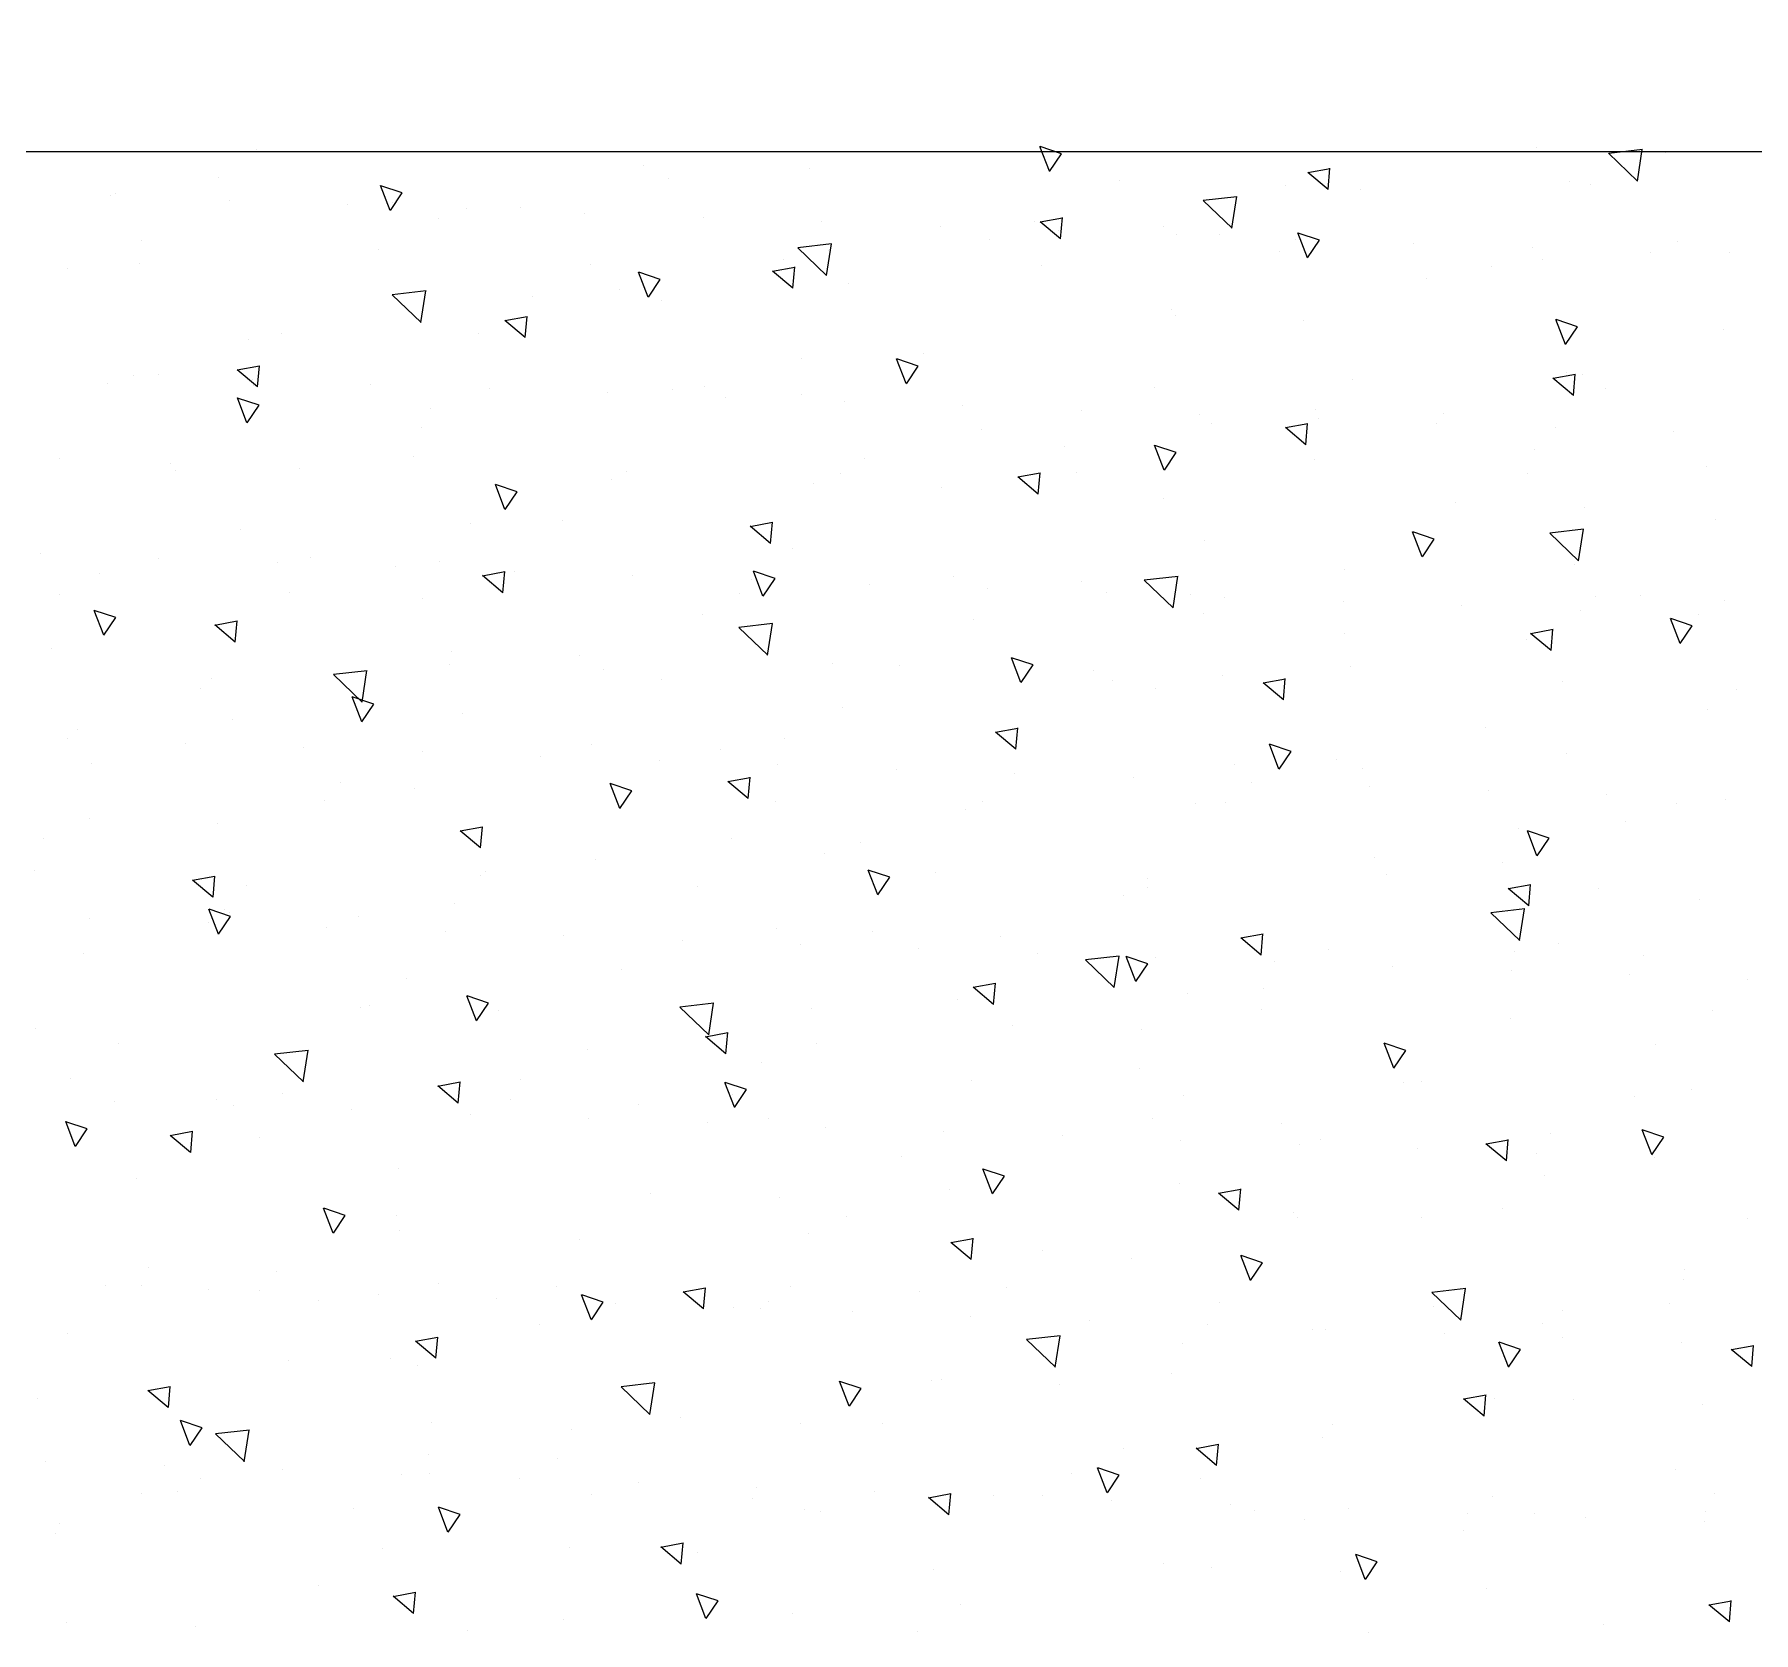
# Model space of a CAD drawing. Header units: metres. Extents: x 530959 to 531458, y 2674234 to 2674577.
# Drawn here: x 531147.409 to 531148.023, y 2674389.751 to 2674390.322 of the extents above; entities that cross this region are included whole.
import ezdxf

# ---------------------------------------------------------------- set-up
doc = ezdxf.new("R2010")
doc.units = ezdxf.units.M
doc.layers.add('300mm Hume Pipe', color=74, linetype='Continuous')
doc.layers.add('IDT', color=7, linetype='Continuous')

# ---------------------------------------------------------------- blocks, each defined once
blk = doc.blocks.new('IDT')
at = {"layer": 'IDT', "color": 8, "linetype": 'Continuous'}
for p, q in [((28.13304, 16.90782), (28.13238, 16.90023)), ((28.13305, 16.90782), (28.14034, 16.90169)), ((28.17804, 16.90874), (28.17804, 16.90874)), ((28.26189, 16.91156), (28.26189, 16.91156)), ((28.4227, 16.91119), (28.4227, 16.91119)), ((28.58352, 16.91081), (28.58352, 16.91081)), ((28.68055, 16.90953), (28.68055, 16.90953)), ((28.72645, 16.90791), (28.72645, 16.90791)), ((28.13235, 16.90038), (28.14031, 16.90184)), ((28.40742, 16.90179), (28.40742, 16.90179)), ((28.46742, 16.90477), (28.46742, 16.90477)), ((28.49831, 16.90667), (28.49405, 16.90036)), ((28.49836, 16.90665), (28.50177, 16.89776)), ((28.54938, 16.90682), (28.54938, 16.90682)), ((28.60271, 16.90483), (28.60205, 16.89724)), ((28.60272, 16.90483), (28.61001, 16.89871)), ((28.21985, 16.89595), (28.21985, 16.89595)), ((28.49405, 16.90036), (28.50173, 16.89778)), ((28.60202, 16.89739), (28.60998, 16.89886)), ((28.63679, 16.89484), (28.63679, 16.89484)), ((28.26299, 16.89267), (28.25873, 16.88635)), ((28.26304, 16.89265), (28.26645, 16.88375)), ((28.27189, 16.89002), (28.27189, 16.89002)), ((28.41706, 16.88902), (28.41706, 16.88902)), ((28.25873, 16.88635), (28.26641, 16.88378)), ((28.3178, 16.8884), (28.3178, 16.8884)), ((28.33511, 16.88697), (28.33511, 16.88697)), ((28.50126, 16.88307), (28.50126, 16.88307)), ((28.50719, 16.88721), (28.50652, 16.87962)), ((28.50719, 16.88721), (28.51449, 16.88109)), ((28.50649, 16.87977), (28.51445, 16.88124)), ((28.54717, 16.88145), (28.54717, 16.88145)), ((28.61394, 16.88155), (28.61394, 16.88155)), ((28.14209, 16.87211), (28.14209, 16.87211)), ((28.18437, 16.87057), (28.18437, 16.87057)), ((28.22813, 16.87533), (28.22813, 16.87533)), ((28.28475, 16.87122), (28.28475, 16.87122)), ((28.59041, 16.87577), (28.58615, 16.86946)), ((28.59046, 16.87575), (28.59387, 16.86686)), ((28.72919, 16.87257), (28.72919, 16.87257)), ((28.73064, 16.87612), (28.73064, 16.87612)), ((28.14166, 16.8683), (28.14166, 16.8683)), ((28.20279, 16.86917), (28.20279, 16.86917)), ((28.22665, 16.86903), (28.22665, 16.86903)), ((28.26893, 16.86748), (28.26893, 16.86748)), ((28.30248, 16.86793), (28.30248, 16.86793)), ((28.3112, 16.86594), (28.3112, 16.86594)), ((28.35348, 16.86439), (28.35348, 16.86439)), ((28.41166, 16.86959), (28.41099, 16.862)), ((28.41166, 16.86959), (28.41896, 16.86347)), ((28.45751, 16.86838), (28.45751, 16.86838)), ((28.4633, 16.86756), (28.4633, 16.86756)), ((28.58615, 16.86946), (28.59382, 16.86688)), ((28.62412, 16.86718), (28.62412, 16.86718)), ((28.13851, 16.86194), (28.13851, 16.86194)), ((28.21744, 16.86306), (28.21744, 16.86306)), ((28.35509, 16.86177), (28.35082, 16.85545)), ((28.35513, 16.86175), (28.35855, 16.85285)), ((28.37826, 16.86269), (28.37826, 16.86269)), ((28.39576, 16.86285), (28.39576, 16.86285)), ((28.41097, 16.86215), (28.41893, 16.86362)), ((28.43804, 16.8613), (28.43804, 16.8613)), ((28.48031, 16.85976), (28.48031, 16.85976)), ((28.48162, 16.86375), (28.48162, 16.86375)), ((28.52259, 16.85822), (28.52259, 16.85822)), ((28.53908, 16.86231), (28.53908, 16.86231)), ((28.68688, 16.86143), (28.68688, 16.86143)), ((28.6999, 16.86194), (28.6999, 16.86194)), ((28.15243, 16.85342), (28.15243, 16.85342)), ((28.31613, 16.85197), (28.31547, 16.84438)), ((28.31613, 16.85197), (28.32343, 16.84584)), ((28.32198, 16.85661), (28.32198, 16.85661)), ((28.35082, 16.85545), (28.3585, 16.85288)), ((28.36789, 16.85499), (28.36789, 16.85499)), ((28.56487, 16.85667), (28.56487, 16.85667)), ((28.59688, 16.85477), (28.59688, 16.85477)), ((28.60715, 16.85513), (28.60715, 16.85513)), ((28.64942, 16.85358), (28.64942, 16.85358)), ((28.67883, 16.85682), (28.67883, 16.85682)), ((28.6917, 16.85204), (28.6917, 16.85204)), ((28.31544, 16.84453), (28.3234, 16.846)), ((28.3493, 16.84595), (28.3493, 16.84595)), ((28.55136, 16.84966), (28.55136, 16.84966)), ((28.59726, 16.84804), (28.59726, 16.84804)), ((28.66315, 16.85064), (28.6614, 16.83934)), ((28.6631, 16.85061), (28.67341, 16.84072)), ((28.73398, 16.85049), (28.73398, 16.85049)), ((28.27822, 16.84192), (28.27822, 16.84192)), ((28.66135, 16.83935), (28.67341, 16.84075)), ((28.6825, 16.84487), (28.67824, 16.83856)), ((28.68255, 16.84485), (28.68596, 16.83596)), ((28.2206, 16.83435), (28.21994, 16.82675)), ((28.2206, 16.83435), (28.2279, 16.82822)), ((28.2746, 16.8375), (28.2746, 16.8375)), ((28.43542, 16.83712), (28.43542, 16.83712)), ((28.46456, 16.83697), (28.46456, 16.83697)), ((28.5076, 16.83497), (28.5076, 16.83497)), ((28.51842, 16.8338), (28.51667, 16.8225)), ((28.51837, 16.83378), (28.52868, 16.82388)), ((28.54652, 16.83902), (28.54652, 16.83902)), ((28.59624, 16.83675), (28.59624, 16.83675)), ((28.67824, 16.83856), (28.68591, 16.83598)), ((28.1427, 16.83015), (28.1427, 16.83015)), ((28.1886, 16.82853), (28.1886, 16.82853)), ((28.21699, 16.82816), (28.21699, 16.82816)), ((28.21991, 16.82691), (28.22787, 16.82837)), ((28.44718, 16.83087), (28.44292, 16.82455)), ((28.44723, 16.83084), (28.45064, 16.82195)), ((28.69027, 16.83136), (28.68961, 16.82377)), ((28.69028, 16.83136), (28.69757, 16.82524)), ((28.73697, 16.82802), (28.73697, 16.82802)), ((28.37207, 16.8232), (28.37207, 16.8232)), ((28.4142, 16.82122), (28.4142, 16.82122)), ((28.41798, 16.82158), (28.41798, 16.82158)), ((28.44292, 16.82455), (28.45059, 16.82198)), ((28.51661, 16.82251), (28.52868, 16.82392)), ((28.68958, 16.82392), (28.69754, 16.82539)), ((28.12507, 16.81672), (28.12441, 16.80913)), ((28.12508, 16.81672), (28.13237, 16.8106)), ((28.21186, 16.81686), (28.2076, 16.81054)), ((28.21191, 16.81684), (28.21532, 16.80795)), ((28.33224, 16.81918), (28.33224, 16.81918)), ((28.37369, 16.81696), (28.37193, 16.80567)), ((28.37364, 16.81694), (28.38395, 16.80705)), ((28.60145, 16.81625), (28.60145, 16.81625)), ((28.12438, 16.80928), (28.13234, 16.81075)), ((28.2076, 16.81055), (28.21527, 16.80797)), ((28.59475, 16.81374), (28.59408, 16.80615)), ((28.59475, 16.81374), (28.60205, 16.80762)), ((28.61107, 16.81375), (28.61107, 16.81375)), ((28.64735, 16.81463), (28.64735, 16.81463)), ((28.15023, 16.80797), (28.15023, 16.80797)), ((28.1925, 16.80642), (28.1925, 16.80642)), ((28.23478, 16.80488), (28.23478, 16.80488)), ((28.27706, 16.80333), (28.27706, 16.80333)), ((28.28188, 16.80342), (28.28188, 16.80342)), ((28.32831, 16.80851), (28.32831, 16.80851)), ((28.37188, 16.80568), (28.38394, 16.80708)), ((28.59405, 16.8063), (28.60201, 16.80777)), ((28.72633, 16.80477), (28.72633, 16.80477)), ((28.19279, 16.79674), (28.19279, 16.79674)), ((28.19993, 16.80138), (28.19993, 16.80138)), ((28.22895, 16.80012), (28.2272, 16.78883)), ((28.2289, 16.8001), (28.23921, 16.79021)), ((28.31934, 16.80179), (28.31934, 16.80179)), ((28.36161, 16.80024), (28.36161, 16.80024)), ((28.40389, 16.7987), (28.40389, 16.7987)), ((28.44617, 16.79716), (28.44617, 16.79716)), ((28.53927, 16.79997), (28.53501, 16.79365)), ((28.53932, 16.79994), (28.54274, 16.79105)), ((28.55769, 16.80156), (28.55769, 16.80156)), ((28.15438, 16.79424), (28.15438, 16.79424)), ((28.23869, 16.79512), (28.23869, 16.79512)), ((28.3152, 16.79386), (28.3152, 16.79386)), ((28.47602, 16.79349), (28.47602, 16.79349)), ((28.47876, 16.79596), (28.47876, 16.79596)), ((28.48845, 16.79561), (28.48845, 16.79561)), ((28.49922, 16.79612), (28.49855, 16.78853)), ((28.49922, 16.79612), (28.50652, 16.79)), ((28.53072, 16.79407), (28.53072, 16.79407)), ((28.53501, 16.79365), (28.54269, 16.79107)), ((28.573, 16.79252), (28.573, 16.79252)), ((28.61528, 16.79098), (28.61528, 16.79098)), ((28.63683, 16.79312), (28.63683, 16.79312)), ((28.14957, 16.78563), (28.14957, 16.78563)), ((28.22715, 16.78884), (28.23921, 16.79024)), ((28.23015, 16.789), (28.23015, 16.789)), ((28.30395, 16.78596), (28.29969, 16.77964)), ((28.304, 16.78594), (28.30742, 16.77705)), ((28.39097, 16.78862), (28.39097, 16.78862)), ((28.42216, 16.78979), (28.42216, 16.78979)), ((28.46807, 16.78817), (28.46807, 16.78817)), ((28.49852, 16.78868), (28.50649, 16.79015)), ((28.55179, 16.78825), (28.55179, 16.78825)), ((28.59401, 16.78698), (28.59401, 16.78698)), ((28.65756, 16.78943), (28.65756, 16.78943)), ((28.67597, 16.78902), (28.67597, 16.78902)), ((28.69983, 16.78789), (28.69983, 16.78789)), ((28.71261, 16.78787), (28.71261, 16.78787)), ((28.14903, 16.78205), (28.14903, 16.78205)), ((28.29969, 16.77964), (28.30737, 16.77707)), ((28.40369, 16.7785), (28.40302, 16.77091)), ((28.40369, 16.7785), (28.41099, 16.77237)), ((28.65154, 16.78284), (28.65154, 16.78284)), ((28.69744, 16.78122), (28.69744, 16.78122)), ((28.34644, 16.77816), (28.34644, 16.77816)), ((28.3784, 16.7751), (28.3784, 16.7751)), ((28.403, 16.77106), (28.41096, 16.77252)), ((28.4617, 16.76918), (28.4617, 16.76918)), ((28.54365, 16.77122), (28.54365, 16.77122)), ((28.60778, 16.76815), (28.60778, 16.76815)), ((28.63137, 16.76907), (28.62711, 16.76275)), ((28.63142, 16.76904), (28.63483, 16.76015)), ((28.12649, 16.76381), (28.12649, 16.76381)), ((28.21412, 16.76036), (28.21412, 16.76036)), ((28.24288, 16.76333), (28.24288, 16.76333)), ((28.28731, 16.76343), (28.28731, 16.76343)), ((28.28878, 16.76171), (28.28878, 16.76171)), ((28.30816, 16.76087), (28.3075, 16.75328)), ((28.30816, 16.76087), (28.31546, 16.75475)), ((28.44813, 16.76306), (28.44813, 16.76306)), ((28.60895, 16.76269), (28.60895, 16.76269)), ((28.62711, 16.76275), (28.63478, 16.76017)), ((28.30747, 16.75344), (28.31543, 16.7549)), ((28.39605, 16.75506), (28.39179, 16.74874)), ((28.3961, 16.75504), (28.39951, 16.74615)), ((28.47225, 16.75638), (28.47225, 16.75638)), ((28.51816, 16.75476), (28.51816, 16.75476)), ((28.19912, 16.74864), (28.19912, 16.74864)), ((28.32938, 16.75138), (28.32938, 16.75138)), ((28.39179, 16.74874), (28.39946, 16.74617)), ((28.41134, 16.75343), (28.41134, 16.75343)), ((28.70163, 16.74943), (28.70163, 16.74943)), ((28.15975, 16.742), (28.15975, 16.742)), ((28.21263, 16.74325), (28.21197, 16.73566)), ((28.21263, 16.74325), (28.21993, 16.73713)), ((28.42849, 16.74169), (28.42849, 16.74169)), ((28.60821, 16.74596), (28.60821, 16.74596)), ((28.16073, 16.74105), (28.15647, 16.73474)), ((28.16078, 16.74103), (28.16419, 16.73214)), ((28.20202, 16.74046), (28.20202, 16.74046)), ((28.21194, 16.73581), (28.2199, 16.73728)), ((28.2443, 16.73891), (28.2443, 16.73891)), ((28.27902, 16.73563), (28.27902, 16.73563)), ((28.28658, 16.73737), (28.28658, 16.73737)), ((28.32886, 16.73583), (28.32886, 16.73583)), ((28.6823, 16.74027), (28.68164, 16.73268)), ((28.68231, 16.74027), (28.6896, 16.73415)), ((28.72346, 16.73816), (28.7192, 16.73185)), ((28.72346, 16.73698), (28.72346, 16.73698)), ((28.72351, 16.73814), (28.72692, 16.72925)), ((28.15647, 16.73474), (28.16414, 16.73216)), ((28.19706, 16.73358), (28.19706, 16.73358)), ((28.29297, 16.72992), (28.29297, 16.72992)), ((28.37113, 16.73428), (28.37113, 16.73428)), ((28.41341, 16.73274), (28.41341, 16.73274)), ((28.45569, 16.73119), (28.45569, 16.73119)), ((28.49797, 16.72965), (28.49797, 16.72965)), ((28.65787, 16.73474), (28.65787, 16.73474)), ((28.68161, 16.73283), (28.68957, 16.7343)), ((28.7192, 16.73185), (28.72688, 16.72927)), ((28.33887, 16.7283), (28.33887, 16.7283)), ((28.47589, 16.72816), (28.47589, 16.72816)), ((28.48814, 16.72416), (28.48388, 16.71784)), ((28.48819, 16.72414), (28.4916, 16.71524)), ((28.52234, 16.72297), (28.52234, 16.72297)), ((28.54024, 16.7281), (28.54024, 16.7281)), ((28.58252, 16.72656), (28.58252, 16.72656)), ((28.6248, 16.72502), (28.6248, 16.72502)), ((28.66708, 16.72347), (28.66708, 16.72347)), ((28.1467, 16.71783), (28.1467, 16.71783)), ((28.16709, 16.72017), (28.16709, 16.72017)), ((28.32791, 16.7198), (28.32791, 16.7198)), ((28.48388, 16.71784), (28.49155, 16.71527)), ((28.48873, 16.71943), (28.48873, 16.71943)), ((28.56825, 16.72135), (28.56825, 16.72135)), ((28.58678, 16.72265), (28.58611, 16.71506)), ((28.58678, 16.72265), (28.59408, 16.71652)), ((28.59115, 16.71918), (28.59115, 16.71918)), ((28.64955, 16.71905), (28.64955, 16.71905)), ((28.6731, 16.72123), (28.6731, 16.72123)), ((28.70935, 16.72193), (28.70935, 16.72193)), ((28.24287, 16.71493), (28.24287, 16.71493)), ((28.24921, 16.71523), (28.24921, 16.71523)), ((28.40369, 16.71456), (28.40369, 16.71456)), ((28.5645, 16.71418), (28.5645, 16.71418)), ((28.58608, 16.71521), (28.59404, 16.71668)), ((28.64213, 16.7151), (28.64038, 16.7038)), ((28.64208, 16.71507), (28.65239, 16.70518)), ((28.72532, 16.71381), (28.72532, 16.71381)), ((28.25282, 16.71015), (28.24856, 16.70384)), ((28.25287, 16.71013), (28.25628, 16.70124)), ((28.34357, 16.71036), (28.34357, 16.71036)), ((28.47858, 16.70828), (28.47858, 16.70828)), ((28.49125, 16.70503), (28.49058, 16.69744)), ((28.49125, 16.70503), (28.49855, 16.6989)), ((28.64033, 16.70381), (28.65239, 16.70521)), ((28.15959, 16.70184), (28.15959, 16.70184)), ((28.24856, 16.70384), (28.25623, 16.70126)), ((28.45883, 16.70138), (28.45883, 16.70138)), ((28.49056, 16.69759), (28.49852, 16.69905)), ((28.54079, 16.70343), (28.54079, 16.70343)), ((28.70796, 16.70133), (28.70796, 16.70133)), ((28.21126, 16.69257), (28.21126, 16.69257)), ((28.34306, 16.69651), (28.34306, 16.69651)), ((28.38896, 16.69489), (28.38896, 16.69489)), ((28.4974, 16.69826), (28.49565, 16.68696)), ((28.49735, 16.69824), (28.50766, 16.68834)), ((28.58023, 16.69326), (28.57597, 16.68694)), ((28.58028, 16.69324), (28.5837, 16.68434)), ((28.73766, 16.69596), (28.73766, 16.69596)), ((28.13921, 16.68974), (28.13921, 16.68974)), ((28.30002, 16.68937), (28.30002, 16.68937)), ((28.39572, 16.6874), (28.39505, 16.67981)), ((28.39572, 16.6874), (28.40302, 16.68128)), ((28.46084, 16.68899), (28.46084, 16.68899)), ((28.49559, 16.68697), (28.50765, 16.68838)), ((28.57243, 16.68956), (28.57243, 16.68956)), ((28.57597, 16.68694), (28.58365, 16.68437)), ((28.61834, 16.68794), (28.61834, 16.68794)), ((28.62166, 16.68862), (28.62166, 16.68862)), ((28.2993, 16.68182), (28.2993, 16.68182)), ((28.32652, 16.68359), (28.32652, 16.68359)), ((28.35267, 16.68142), (28.35091, 16.67013)), ((28.35261, 16.6814), (28.36292, 16.67151)), ((28.39503, 16.67996), (28.40299, 16.68143)), ((28.40847, 16.68563), (28.40847, 16.68563)), ((28.12641, 16.67834), (28.12641, 16.67834)), ((28.16869, 16.6768), (28.16869, 16.6768)), ((28.21097, 16.67525), (28.21097, 16.67525)), ((28.34491, 16.67925), (28.34065, 16.67294)), ((28.34496, 16.67923), (28.34838, 16.67034)), ((28.52867, 16.67487), (28.52867, 16.67487)), ((28.60534, 16.67816), (28.60534, 16.67816)), ((28.16377, 16.67005), (28.16377, 16.67005)), ((28.20968, 16.66843), (28.20968, 16.66843)), ((28.25324, 16.67371), (28.25324, 16.67371)), ((28.27615, 16.66783), (28.27615, 16.66783)), ((28.29552, 16.67216), (28.29552, 16.67216)), ((28.30019, 16.66978), (28.29953, 16.66219)), ((28.30019, 16.66978), (28.30749, 16.66366)), ((28.3378, 16.67062), (28.3378, 16.67062)), ((28.34065, 16.67294), (28.34833, 16.67036)), ((28.35086, 16.67014), (28.36292, 16.67154)), ((28.38008, 16.66908), (28.38008, 16.66908)), ((28.7206, 16.66918), (28.7206, 16.66918)), ((28.1942, 16.66579), (28.1942, 16.66579)), ((28.20793, 16.66458), (28.20618, 16.65329)), ((28.20788, 16.66456), (28.21819, 16.65467)), ((28.2995, 16.66234), (28.30746, 16.66381)), ((28.39315, 16.6631), (28.39315, 16.6631)), ((28.42235, 16.66753), (28.42235, 16.66753)), ((28.46463, 16.66599), (28.46463, 16.66599)), ((28.50691, 16.66444), (28.50691, 16.66444)), ((28.54919, 16.6629), (28.54919, 16.6629)), ((28.67233, 16.66236), (28.66807, 16.65604)), ((28.67238, 16.66233), (28.67579, 16.65344)), ((28.43905, 16.66148), (28.43905, 16.66148)), ((28.47303, 16.66037), (28.47303, 16.66037)), ((28.59146, 16.66135), (28.59146, 16.66135)), ((28.62252, 16.65615), (28.62252, 16.65615)), ((28.63374, 16.65981), (28.63374, 16.65981)), ((28.66807, 16.65604), (28.67574, 16.65346)), ((28.67602, 16.65827), (28.67602, 16.65827)), ((28.7183, 16.65672), (28.7183, 16.65672)), ((28.14384, 16.65004), (28.14384, 16.65004)), ((28.20466, 16.65216), (28.204, 16.64457)), ((28.20467, 16.65216), (28.21196, 16.64604)), ((28.20612, 16.6533), (28.21819, 16.6547)), ((28.58828, 16.65139), (28.58828, 16.65139)), ((28.66843, 16.65453), (28.66843, 16.65453)), ((28.67024, 16.65343), (28.67024, 16.65343)), ((28.1798, 16.64611), (28.1798, 16.64611)), ((28.20397, 16.64472), (28.21193, 16.64619)), ((28.34062, 16.64574), (28.34062, 16.64574)), ((28.34939, 16.64841), (28.34939, 16.64841)), ((28.43701, 16.64835), (28.43275, 16.64203)), ((28.43706, 16.64833), (28.44047, 16.63944)), ((28.50144, 16.64536), (28.50144, 16.64536)), ((28.66226, 16.64499), (28.66226, 16.64499)), ((28.67364, 16.64174), (28.6816, 16.64321)), ((28.67433, 16.64918), (28.67367, 16.64159)), ((28.67434, 16.64918), (28.68163, 16.64305)), ((28.25558, 16.64087), (28.25558, 16.64087)), ((28.34071, 16.64257), (28.34071, 16.64257)), ((28.4164, 16.64049), (28.4164, 16.64049)), ((28.43275, 16.64203), (28.44042, 16.63946)), ((28.57722, 16.64012), (28.57722, 16.64012)), ((28.57876, 16.64146), (28.57876, 16.64146)), ((28.73804, 16.63974), (28.73804, 16.63974)), ((28.20169, 16.63435), (28.19743, 16.62803)), ((28.20174, 16.63432), (28.20515, 16.62543)), ((28.21387, 16.63664), (28.21387, 16.63664)), ((28.25977, 16.63502), (28.25977, 16.63502)), ((28.45597, 16.63359), (28.45597, 16.63359)), ((28.53792, 16.63563), (28.53792, 16.63563)), ((28.57881, 16.63156), (28.57814, 16.62396)), ((28.57881, 16.63156), (28.58611, 16.62543)), ((28.19743, 16.62803), (28.2051, 16.62545)), ((28.44324, 16.62969), (28.44324, 16.62969)), ((28.48914, 16.62807), (28.48914, 16.62807)), ((28.57811, 16.62412), (28.58607, 16.62558)), ((28.7348, 16.62817), (28.7348, 16.62817)), ((28.17011, 16.62195), (28.17011, 16.62195)), ((28.20839, 16.62477), (28.20839, 16.62477)), ((28.67261, 16.62274), (28.67261, 16.62274)), ((28.71852, 16.62112), (28.71852, 16.62112)), ((28.13454, 16.61419), (28.13454, 16.61419)), ((28.15192, 16.61568), (28.15192, 16.61568)), ((28.17682, 16.61265), (28.17682, 16.61265)), ((28.31274, 16.6153), (28.31274, 16.6153)), ((28.32365, 16.61579), (28.32365, 16.61579)), ((28.39948, 16.615), (28.39948, 16.615)), ((28.40561, 16.61784), (28.40561, 16.61784)), ((28.47356, 16.61493), (28.47356, 16.61493)), ((28.48328, 16.61393), (28.48261, 16.60634)), ((28.48328, 16.61393), (28.49058, 16.60781)), ((28.5291, 16.61745), (28.52484, 16.61113)), ((28.52915, 16.61743), (28.53257, 16.60854)), ((28.63438, 16.61456), (28.63438, 16.61456)), ((28.2191, 16.6111), (28.2191, 16.6111)), ((28.26137, 16.60956), (28.26137, 16.60956)), ((28.30365, 16.60802), (28.30365, 16.60802)), ((28.34593, 16.60647), (28.34593, 16.60647)), ((28.48259, 16.60649), (28.49055, 16.60796)), ((28.52484, 16.61113), (28.53252, 16.60856)), ((28.60248, 16.61037), (28.60248, 16.61037)), ((28.62886, 16.60805), (28.62886, 16.60805)), ((28.26396, 16.60323), (28.26396, 16.60323)), ((28.29378, 16.60345), (28.28952, 16.59713)), ((28.29383, 16.60342), (28.29724, 16.59453)), ((28.30986, 16.60161), (28.30986, 16.60161)), ((28.38821, 16.60493), (28.38821, 16.60493)), ((28.43048, 16.60338), (28.43048, 16.60338)), ((28.47276, 16.60184), (28.47276, 16.60184)), ((28.51504, 16.60029), (28.51504, 16.60029)), ((28.71774, 16.60139), (28.71774, 16.60139)), ((28.19133, 16.59799), (28.19133, 16.59799)), ((28.27329, 16.60004), (28.27329, 16.60004)), ((28.28952, 16.59713), (28.2972, 16.59455)), ((28.38775, 16.59631), (28.38708, 16.58872)), ((28.38775, 16.59631), (28.39505, 16.59019)), ((28.49333, 16.59628), (28.49333, 16.59628)), ((28.53923, 16.59466), (28.53923, 16.59466)), ((28.55732, 16.59875), (28.55732, 16.59875)), ((28.59959, 16.59721), (28.59959, 16.59721)), ((28.64187, 16.59566), (28.64187, 16.59566)), ((28.68415, 16.59412), (28.68415, 16.59412)), ((28.2202, 16.58854), (28.2202, 16.58854)), ((28.38706, 16.58887), (28.39502, 16.59034)), ((28.47016, 16.59257), (28.47016, 16.59257)), ((28.7227, 16.58933), (28.7227, 16.58933)), ((28.72643, 16.59257), (28.72643, 16.59257)), ((28.14097, 16.58224), (28.14097, 16.58224)), ((28.58542, 16.58359), (28.58542, 16.58359)), ((28.6212, 16.58655), (28.61694, 16.58023)), ((28.62125, 16.58653), (28.62466, 16.57763)), ((28.66738, 16.58564), (28.66738, 16.58564)), ((28.29222, 16.57869), (28.29156, 16.5711)), ((28.29222, 16.57869), (28.29952, 16.57257)), ((28.44957, 16.58159), (28.44957, 16.58159)), ((28.61694, 16.58023), (28.62461, 16.57766)), ((28.62111, 16.57956), (28.61936, 16.56826)), ((28.62106, 16.57953), (28.63137, 16.56964)), ((28.13058, 16.57515), (28.13058, 16.57515)), ((28.19252, 16.57205), (28.19252, 16.57205)), ((28.29153, 16.57125), (28.29949, 16.57272)), ((28.31405, 16.56982), (28.31405, 16.56982)), ((28.33785, 16.57477), (28.33785, 16.57477)), ((28.35334, 16.57167), (28.35334, 16.57167)), ((28.38588, 16.57254), (28.38161, 16.56623)), ((28.38592, 16.57252), (28.38934, 16.56363)), ((28.51416, 16.5713), (28.51416, 16.5713)), ((28.61931, 16.56827), (28.63137, 16.56967)), ((28.67497, 16.57092), (28.67497, 16.57092)), ((28.67895, 16.57464), (28.67895, 16.57464)), ((28.26829, 16.5668), (28.26829, 16.5668)), ((28.35995, 16.5682), (28.35995, 16.5682)), ((28.38162, 16.56623), (28.38929, 16.56365)), ((28.42911, 16.56643), (28.42911, 16.56643)), ((28.4531, 16.56579), (28.4531, 16.56579)), ((28.53506, 16.56784), (28.53506, 16.56784)), ((28.58993, 16.56605), (28.58993, 16.56605)), ((28.15056, 16.55854), (28.14629, 16.55222)), ((28.1506, 16.55852), (28.15402, 16.54962)), ((28.19669, 16.56107), (28.19603, 16.55348)), ((28.1967, 16.56107), (28.20399, 16.55495)), ((28.47638, 16.56272), (28.47463, 16.55143)), ((28.47633, 16.5627), (28.48664, 16.5528)), ((28.54342, 16.56287), (28.54342, 16.56287)), ((28.58932, 16.56125), (28.58932, 16.56125)), ((28.66636, 16.55808), (28.6657, 16.55049)), ((28.66637, 16.55808), (28.67366, 16.55196)), ((28.73193, 16.56037), (28.73193, 16.56037)), ((28.14629, 16.55222), (28.15397, 16.54965)), ((28.196, 16.55363), (28.20396, 16.5551)), ((28.20553, 16.55697), (28.20553, 16.55697)), ((28.27029, 16.55513), (28.27029, 16.55513)), ((28.47457, 16.55143), (28.48663, 16.55284)), ((28.66567, 16.55064), (28.67363, 16.55211)), ((28.71329, 16.55565), (28.70903, 16.54933)), ((28.71334, 16.55563), (28.71675, 16.54673)), ((28.14406, 16.54823), (28.14406, 16.54823)), ((28.18634, 16.54669), (28.18634, 16.54669)), ((28.22862, 16.54514), (28.22862, 16.54514)), ((28.32079, 16.54799), (28.32079, 16.54799)), ((28.33164, 16.54588), (28.32989, 16.53459)), ((28.33159, 16.54586), (28.3419, 16.53597)), ((28.40274, 16.55004), (28.40274, 16.55004)), ((28.49966, 16.54818), (28.49966, 16.54818)), ((28.70903, 16.54933), (28.7167, 16.54676)), ((28.13476, 16.54336), (28.13476, 16.54336)), ((28.16463, 16.54161), (28.16463, 16.54161)), ((28.18067, 16.54174), (28.18067, 16.54174)), ((28.2709, 16.5436), (28.2709, 16.5436)), ((28.31317, 16.54205), (28.31317, 16.54205)), ((28.32545, 16.54124), (28.32545, 16.54124)), ((28.35545, 16.54051), (28.35545, 16.54051)), ((28.39773, 16.53896), (28.39773, 16.53896)), ((28.47797, 16.54164), (28.47371, 16.53533)), ((28.47802, 16.54162), (28.48143, 16.53273)), ((28.48627, 16.54087), (28.48627, 16.54087)), ((28.57084, 16.54046), (28.57017, 16.53287)), ((28.57084, 16.54046), (28.57814, 16.53434)), ((28.59961, 16.54257), (28.59961, 16.54257)), ((28.64709, 16.54049), (28.64709, 16.54049)), ((28.72904, 16.54123), (28.72904, 16.54123)), ((28.32984, 16.5346), (28.3419, 16.536)), ((28.36414, 16.53641), (28.36414, 16.53641)), ((28.41004, 16.53479), (28.41004, 16.53479)), ((28.44001, 16.53742), (28.44001, 16.53742)), ((28.47371, 16.53533), (28.48138, 16.53275)), ((28.48228, 16.53588), (28.48228, 16.53588)), ((28.52456, 16.53433), (28.52456, 16.53433)), ((28.56684, 16.53279), (28.56684, 16.53279)), ((28.57014, 16.53302), (28.57811, 16.53449)), ((28.71487, 16.53359), (28.71487, 16.53359)), ((28.18691, 16.52905), (28.18516, 16.51775)), ((28.18686, 16.52902), (28.19717, 16.51913)), ((28.18847, 16.5302), (28.18847, 16.5302)), ((28.24265, 16.52764), (28.23839, 16.52132)), ((28.2427, 16.52762), (28.24611, 16.51872)), ((28.27043, 16.53224), (28.27043, 16.53224)), ((28.59351, 16.52946), (28.59351, 16.52946)), ((28.60912, 16.53124), (28.60912, 16.53124)), ((28.63941, 16.52784), (28.63941, 16.52784)), ((28.65139, 16.5297), (28.65139, 16.5297)), ((28.69367, 16.52815), (28.69367, 16.52815)), ((28.73595, 16.52661), (28.73595, 16.52661)), ((28.23839, 16.52132), (28.24606, 16.51875)), ((28.32038, 16.52172), (28.32038, 16.52172)), ((28.4673, 16.52477), (28.4673, 16.52477)), ((28.47531, 16.52284), (28.47464, 16.51525)), ((28.47531, 16.52284), (28.48261, 16.51672)), ((28.13811, 16.51445), (28.13811, 16.51445)), ((28.1851, 16.51776), (28.19716, 16.51916)), ((28.47462, 16.5154), (28.48258, 16.51687)), ((28.54975, 16.51477), (28.54975, 16.51477)), ((28.58256, 16.51579), (28.58256, 16.51579)), ((28.66451, 16.51784), (28.66451, 16.51784)), ((28.18485, 16.50995), (28.18485, 16.50995)), ((28.23076, 16.50833), (28.23076, 16.50833)), ((28.57006, 16.51074), (28.5658, 16.50443)), ((28.57011, 16.51072), (28.57353, 16.50183)), ((28.33498, 16.50698), (28.33498, 16.50698)), ((28.37978, 16.50522), (28.37912, 16.49763)), ((28.37978, 16.50522), (28.38708, 16.4991)), ((28.41423, 16.503), (28.41423, 16.503)), ((28.5658, 16.50443), (28.57348, 16.50185)), ((28.20523, 16.49798), (28.20523, 16.49798)), ((28.33474, 16.49674), (28.33048, 16.49042)), ((28.33479, 16.49672), (28.33821, 16.48782)), ((28.36605, 16.49761), (28.36605, 16.49761)), ((28.37909, 16.49778), (28.38705, 16.49925)), ((28.45024, 16.498), (28.45024, 16.498)), ((28.46013, 16.50138), (28.46013, 16.50138)), ((28.52687, 16.49723), (28.52687, 16.49723)), ((28.53219, 16.50004), (28.53219, 16.50004)), ((28.6436, 16.49605), (28.6436, 16.49605)), ((28.68769, 16.49686), (28.68769, 16.49686)), ((28.14109, 16.49526), (28.14109, 16.49526)), ((28.28101, 16.49274), (28.28101, 16.49274)), ((28.33048, 16.49042), (28.33816, 16.48785)), ((28.44183, 16.49236), (28.44183, 16.49236)), ((28.60264, 16.49199), (28.60264, 16.49199)), ((28.6895, 16.49443), (28.6895, 16.49443)), ((28.72907, 16.49257), (28.72907, 16.49257)), ((28.20267, 16.48918), (28.20267, 16.48918)), ((28.28425, 16.4876), (28.28359, 16.48001)), ((28.28425, 16.4876), (28.29155, 16.48148)), ((28.37047, 16.48831), (28.37047, 16.48831)), ((28.15301, 16.48302), (28.15301, 16.48302)), ((28.19528, 16.48148), (28.19528, 16.48148)), ((28.23756, 16.47994), (28.23756, 16.47994)), ((28.27984, 16.47839), (28.27984, 16.47839)), ((28.28356, 16.48016), (28.29152, 16.48163)), ((28.31792, 16.4802), (28.31792, 16.4802)), ((28.39988, 16.48225), (28.39988, 16.48225)), ((28.59984, 16.48136), (28.59984, 16.48136)), ((28.66216, 16.47984), (28.6579, 16.47352)), ((28.66221, 16.47982), (28.66562, 16.47093)), ((28.23494, 16.47654), (28.23494, 16.47654)), ((28.28085, 16.47492), (28.28085, 16.47492)), ((28.32212, 16.47685), (28.32212, 16.47685)), ((28.36439, 16.4753), (28.36439, 16.4753)), ((28.40667, 16.47376), (28.40667, 16.47376)), ((28.44895, 16.47221), (28.44895, 16.47221)), ((28.59675, 16.47478), (28.59675, 16.47478)), ((28.6579, 16.47352), (28.66557, 16.47095)), ((28.17735, 16.46755), (28.17735, 16.46755)), ((28.18872, 16.46998), (28.18806, 16.46239)), ((28.18873, 16.46998), (28.19602, 16.46385)), ((28.33816, 16.46718), (28.33816, 16.46718)), ((28.42684, 16.46584), (28.42258, 16.45952)), ((28.42689, 16.46581), (28.4303, 16.45692)), ((28.46432, 16.46959), (28.46432, 16.46959)), ((28.49123, 16.47067), (28.49123, 16.47067)), ((28.49898, 16.4668), (28.49898, 16.4668)), ((28.51022, 16.46797), (28.51022, 16.46797)), ((28.5335, 16.46913), (28.5335, 16.46913)), ((28.57578, 16.46758), (28.57578, 16.46758)), ((28.61806, 16.46604), (28.61806, 16.46604)), ((28.6584, 16.46699), (28.65773, 16.4594)), ((28.6584, 16.46699), (28.6657, 16.46087)), ((28.6598, 16.46643), (28.6598, 16.46643)), ((28.71201, 16.4658), (28.71201, 16.4658)), ((28.18561, 16.4624), (28.18561, 16.4624)), ((28.18803, 16.46254), (28.19599, 16.46401)), ((28.19118, 16.46185), (28.19118, 16.46185)), ((28.26756, 16.46445), (28.26756, 16.46445)), ((28.42258, 16.45952), (28.43025, 16.45694)), ((28.6577, 16.45955), (28.66566, 16.46102)), ((28.66034, 16.46449), (28.66034, 16.46449)), ((28.69369, 16.46264), (28.69369, 16.46264)), ((28.70261, 16.46295), (28.70261, 16.46295)), ((28.42056, 16.4549), (28.42056, 16.4549)), ((28.46443, 16.45698), (28.46443, 16.45698)), ((28.19152, 16.45183), (28.18726, 16.44551)), ((28.19157, 16.45181), (28.19498, 16.44292)), ((28.56287, 16.44937), (28.5622, 16.44178)), ((28.56287, 16.44937), (28.57017, 16.44325)), ((28.57969, 16.448), (28.57969, 16.448)), ((28.64993, 16.44795), (28.64993, 16.44795)), ((28.66165, 16.45005), (28.66165, 16.45005)), ((28.13525, 16.44665), (28.13525, 16.44665)), ((28.18726, 16.44551), (28.19493, 16.44294)), ((28.28503, 16.44313), (28.28503, 16.44313)), ((28.33094, 16.44151), (28.33094, 16.44151)), ((28.56217, 16.44193), (28.57014, 16.4434)), ((28.60009, 16.44402), (28.59834, 16.43272)), ((28.60004, 16.44399), (28.61035, 16.4341)), ((28.33212, 16.43918), (28.33212, 16.43918)), ((28.51441, 16.43618), (28.51441, 16.43618)), ((28.51893, 16.43494), (28.51467, 16.42862)), ((28.51898, 16.43491), (28.52239, 16.42602)), ((28.56031, 16.43456), (28.56031, 16.43456)), ((28.24127, 16.42844), (28.24127, 16.42844)), ((28.44737, 16.4302), (28.44737, 16.4302)), ((28.46734, 16.43175), (28.46667, 16.42416)), ((28.46734, 16.43175), (28.47464, 16.42563)), ((28.51467, 16.42862), (28.52234, 16.42604)), ((28.52933, 16.43225), (28.52933, 16.43225)), ((28.59829, 16.43273), (28.61035, 16.43413)), ((28.21794, 16.42392), (28.21794, 16.42392)), ((28.37876, 16.42354), (28.37876, 16.42354)), ((28.45536, 16.42718), (28.45361, 16.41589)), ((28.45531, 16.42716), (28.46562, 16.41727)), ((28.46665, 16.42431), (28.47461, 16.42578)), ((28.53958, 16.42317), (28.53958, 16.42317)), ((28.7004, 16.42279), (28.7004, 16.42279)), ((28.7262, 16.42478), (28.7262, 16.42478)), ((28.1329, 16.41905), (28.1329, 16.41905)), ((28.16114, 16.41888), (28.16114, 16.41888)), ((28.1998, 16.42138), (28.1998, 16.42138)), ((28.20341, 16.41733), (28.20341, 16.41733)), ((28.28361, 16.42093), (28.27935, 16.41461)), ((28.28366, 16.42091), (28.28707, 16.41202)), ((28.29372, 16.41867), (28.29372, 16.41867)), ((28.45355, 16.41589), (28.46561, 16.4173)), ((28.45454, 16.4183), (28.45454, 16.4183)), ((28.47065, 16.42149), (28.47065, 16.42149)), ((28.61536, 16.41792), (28.61536, 16.41792)), ((28.15165, 16.41505), (28.15165, 16.41505)), ((28.24569, 16.41579), (28.24569, 16.41579)), ((28.27935, 16.41461), (28.28702, 16.41204)), ((28.28797, 16.41424), (28.28797, 16.41424)), ((28.31062, 16.41034), (28.30887, 16.39905)), ((28.31057, 16.41032), (28.32088, 16.40043)), ((28.31506, 16.4124), (28.31506, 16.4124)), ((28.33025, 16.4127), (28.33025, 16.4127)), ((28.37181, 16.41413), (28.37115, 16.40654)), ((28.37181, 16.41413), (28.37911, 16.408)), ((28.37252, 16.41115), (28.37252, 16.41115)), ((28.39701, 16.41445), (28.39701, 16.41445)), ((28.70002, 16.41454), (28.70002, 16.41454)), ((28.33512, 16.40972), (28.33512, 16.40972)), ((28.37112, 16.40669), (28.37908, 16.40816)), ((28.38103, 16.4081), (28.38103, 16.4081)), ((28.4148, 16.40961), (28.4148, 16.40961)), ((28.45708, 16.40807), (28.45708, 16.40807)), ((28.49936, 16.40652), (28.49936, 16.40652)), ((28.54163, 16.40498), (28.54163, 16.40498)), ((28.59389, 16.40698), (28.59389, 16.40698)), ((28.61103, 16.40403), (28.60676, 16.39772)), ((28.61107, 16.40401), (28.61449, 16.39512)), ((28.30882, 16.39906), (28.32088, 16.40046)), ((28.5645, 16.40277), (28.5645, 16.40277)), ((28.58391, 16.40343), (28.58391, 16.40343)), ((28.60676, 16.39772), (28.61444, 16.39514)), ((28.6104, 16.40115), (28.6104, 16.40115)), ((28.62619, 16.40189), (28.62619, 16.40189)), ((28.66847, 16.40034), (28.66847, 16.40034)), ((28.70914, 16.398), (28.70914, 16.398)), ((28.71074, 16.3988), (28.71074, 16.3988)), ((28.16589, 16.39351), (28.16414, 16.38221)), ((28.16584, 16.39348), (28.17615, 16.38359)), ((28.18274, 16.39461), (28.18274, 16.39461)), ((28.19006, 16.39349), (28.19006, 16.39349)), ((28.2647, 16.39665), (28.2647, 16.39665)), ((28.27628, 16.39651), (28.27562, 16.38891)), ((28.27629, 16.39651), (28.28358, 16.39038)), ((28.29137, 16.39503), (28.29137, 16.39503)), ((28.35088, 16.39311), (28.35088, 16.39311)), ((28.5117, 16.39274), (28.5117, 16.39274)), ((28.67252, 16.39236), (28.67252, 16.39236)), ((28.27559, 16.38907), (28.28355, 16.39054)), ((28.3757, 16.39003), (28.37144, 16.38371)), ((28.37575, 16.39001), (28.37917, 16.38111)), ((28.46157, 16.38918), (28.46157, 16.38918)), ((28.52074, 16.38808), (28.52074, 16.38808)), ((28.15584, 16.38326), (28.15584, 16.38326)), ((28.16408, 16.38222), (28.17614, 16.38362)), ((28.20174, 16.38164), (28.20174, 16.38164)), ((28.37144, 16.38371), (28.37912, 16.38114)), ((28.65878, 16.38225), (28.65878, 16.38225))]:
    blk.add_line(p, q, dxfattribs=at)
at = {"layer": 'IDT', "color": 8}
blk.add_line((28.76703, 16.38292), (27.26703, 16.38292), dxfattribs=at)

msp = doc.modelspace()

# ---------------------------------------------------------------- hatches: boundary and pattern name
at = {"layer": '300mm Hume Pipe'}
h = msp.add_hatch(dxfattribs=at)
h.set_pattern_fill('ANSI37', color=74)
h.set_pattern_definition([(45, (0, 0), (-0.0883883476483, 0.0883883476483), []), (135, (0, 0), (-0.0883883476483, -0.0883883476483), [])])
edge = h.paths.add_edge_path(flags=17)
edge.add_line((531137.22144, 2674376.49733), (531137.22144, 2674392.24519))
edge.add_arc((531138.12144, 2674392.24519), 0.9, 90, 180, ccw=False)
edge.add_line((531138.12144, 2674393.14519), (531141.10417, 2674393.14519))
edge.add_line((531141.10417, 2674393.14519), (531141.10417, 2674392.84519))
edge.add_line((531141.10417, 2674392.84519), (531138.42144, 2674392.84519))
edge.add_arc((531138.42144, 2674391.94519), 0.9, 90, 180)
edge.add_line((531137.52144, 2674391.94519), (531137.52144, 2674376.79733))
edge.add_arc((531138.42144, 2674376.79733), 0.9, 180, 270)
edge.add_line((531138.42144, 2674375.89733), (531263.82775, 2674375.89733))
edge.add_line((531263.82775, 2674375.89733), (531263.82775, 2674375.59733))
edge.add_line((531263.82775, 2674375.59733), (531138.12144, 2674375.59733))
edge.add_arc((531138.12144, 2674376.49733), 0.9, 180, 270, ccw=False)
edge = h.paths.add_edge_path()
edge.add_line((531138.00128, 2674375.47717), (531263.82775, 2674375.47717))
edge.add_line((531263.82775, 2674375.47717), (531263.82775, 2674375.17717))
edge.add_line((531263.82775, 2674375.17717), (531137.70128, 2674375.17717))
edge.add_arc((531137.70128, 2674376.07717), 0.9, 180, 270, ccw=False)
edge.add_line((531136.80128, 2674376.07717), (531136.80128, 2674392.62925))
edge.add_arc((531137.70128, 2674392.62925), 0.9, 90, 180, ccw=False)
edge.add_line((531137.70128, 2674393.52925), (531141.10417, 2674393.52925))
edge.add_line((531141.10417, 2674393.52925), (531141.10417, 2674393.22925))
edge.add_line((531141.10417, 2674393.22925), (531138.00128, 2674393.22925))
edge.add_arc((531138.00128, 2674392.32925), 0.9, 90, 180)
edge.add_line((531137.10128, 2674392.32925), (531137.10128, 2674376.37717))
edge.add_arc((531138.00128, 2674376.37717), 0.9, 180, 270)

# ---------------------------------------------------------------- block references
at = {"layer": 'IDT', "color": 8, "rotation": 180}
msp.add_blockref('IDT', (531176.14728, 2674406.66297), dxfattribs=at)

doc.saveas('drawing.dxf')
